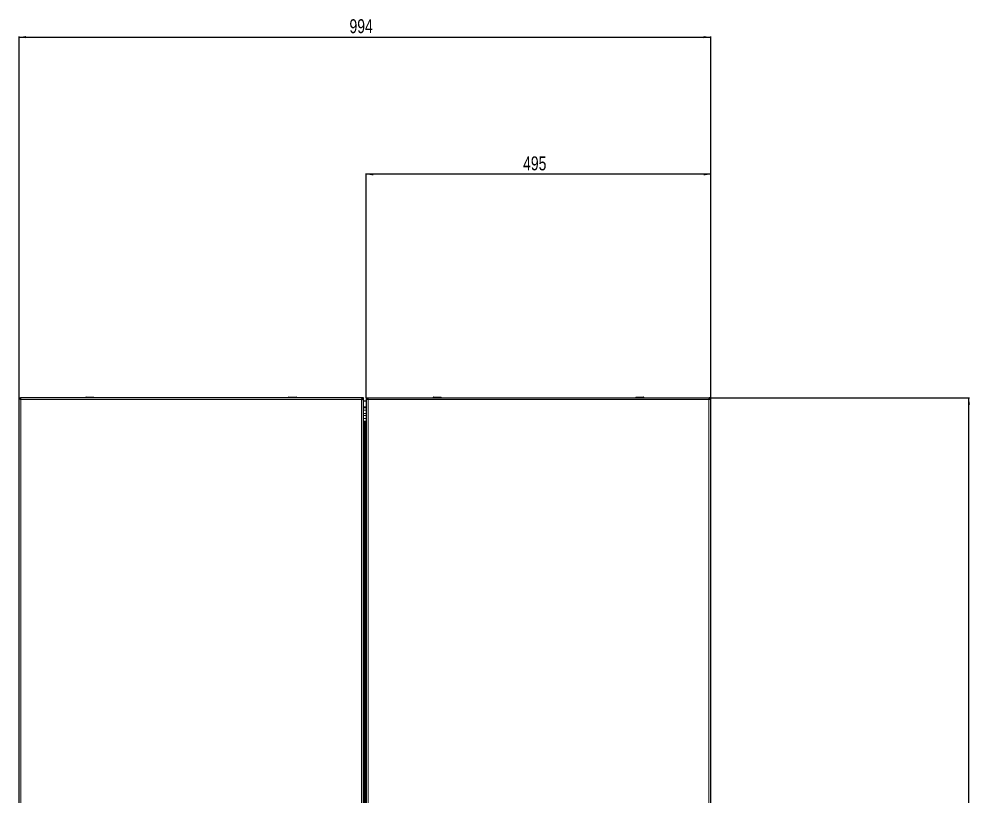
# Model space of a CAD drawing. Header units: millimetres. Extents: x -833 to 2755, y -1229 to 1219.
# Drawn here: x 1389 to 2755, y -19 to 1099 of the extents above; entities that cross this region are included whole.
import ezdxf

# ---------------------------------------------------------------- set-up
doc = ezdxf.new("R2010")
doc.units = ezdxf.units.MM
doc.layers.add('FORMAT', color=7, linetype='Continuous')
doc.styles.add('SLDTEXTSTYLE0', font='TXT', dxfattribs={"width": 0.75})
doc.dimstyles.new('SLDDIMSTYLE0', dxfattribs={"dimtxt": 20, "dimasz": 10, "dimexe": 0, "dimexo": 0.0625, "dimgap": 5, "dimtad": 2, "dimdec": 1, "dimrnd": 1e-09, "dimzin": 12, "dimdsep": 46, "dimtxsty": 'SLDTEXTSTYLE0', "dimsah": 1, "dimcen": 0.09, "dimadec": 0, "dimazin": 3, "dimtfac": 1, "dimtofl": 0, "dimtmove": 0, "dimatfit": 3, "dimfxl": 0, "dimfrac": 2, "dimtolj": 1, "dimtzin": 12, "dimarcsym": 0})

# ---------------------------------------------------------------- blocks, each defined once
blk = doc.blocks.new('_D')
at = {"layer": 'FORMAT'}
for p, q in [((2380.3, 554.4), (2754.7, 554.4)), ((2753.7, -800.6), (2753.7, 554.4)), ((2380.3, -800.6), (2754.7, -800.6))]:
    blk.add_line(p, q, dxfattribs=at)
for points in [[(2753.7, 554.4), (2752.1, 544.4), (2755.2, 544.4)], [(2753.7, -800.6), (2755.2, -790.6), (2752.1, -790.6)]]:
    blk.add_solid(points, dxfattribs=at)
at = {"layer": 'FORMAT', "insert": (2727.9, -152.7), "char_height": 20, "attachment_point": 1, "rotation": 90, "style": 'SLDTEXTSTYLE0'}
blk.add_mtext('1355', dxfattribs=at)
blk = doc.blocks.new('_D_1')
at = {"layer": 'FORMAT'}
for p, q in [((1388.6, 554.4), (1388.6, 1073.8)), ((1388.6, 1072.8), (2382.6, 1072.8)), ((2382.6, 554.4), (2382.6, 1073.8))]:
    blk.add_line(p, q, dxfattribs=at)
for points in [[(1388.6, 1072.8), (1398.6, 1071.3), (1398.6, 1074.4)], [(2382.6, 1072.8), (2372.6, 1074.4), (2372.6, 1071.3)]]:
    blk.add_solid(points, dxfattribs=at)
at = {"layer": 'FORMAT', "insert": (1863.5, 1098.6), "char_height": 20, "attachment_point": 1, "style": 'SLDTEXTSTYLE0'}
blk.add_mtext('994', dxfattribs=at)
blk = doc.blocks.new('_D_2')
at = {"layer": 'FORMAT'}
for p, q in [((1887.6, 554.4), (1887.6, 876.7)), ((2382.6, 875.7), (1887.6, 875.7)), ((2382.6, 554.4), (2382.6, 876.7))]:
    blk.add_line(p, q, dxfattribs=at)
for points in [[(1887.6, 875.7), (1897.6, 874.1), (1897.6, 877.2)], [(2382.6, 875.7), (2372.6, 877.2), (2372.6, 874.1)]]:
    blk.add_solid(points, dxfattribs=at)
at = {"layer": 'FORMAT', "insert": (2113, 901.4), "char_height": 20, "attachment_point": 1, "style": 'SLDTEXTSTYLE0'}
blk.add_mtext('495', dxfattribs=at)

msp = doc.modelspace()

# ---------------------------------------------------------------- linework, layer by layer
at = {"color": 7, "linetype": 'Continuous', "lineweight": 25}
for p, q in [((1388.62, -800.62), (1388.62, 554.38)), ((1388.62, 554.38), (1390.62, 554.38)), ((1881.32, 554.38), (1390.92, 554.38)), ((1390.92, 552.38), (1390.92, 554.38)), ((1484.87, 555.13), (1484.87, 554.38)), ((1485.12, 555.38), (1496.12, 555.38)), ((1496.37, 554.38), (1496.37, 555.13)), ((1775.87, 555.13), (1775.87, 554.38)), ((1776.12, 555.38), (1778.61, 555.38)), ((1778.61, 555.38), (1787.12, 555.38)), ((1787.37, 554.38), (1787.37, 555.13)), ((1881.32, 554.38), (1881.32, 552.38)), ((1883.62, 554.38), (1881.62, 554.38)), ((1883.62, -800.62), (1883.62, 554.38)), ((1887.62, 549.38), (1883.62, 549.38)), ((1887.62, 554.38), (1889.62, 554.38)), ((1887.62, 554.38), (1887.62, -800.62)), ((1889.92, 554.38), (2380.32, 554.38)), ((1889.92, 554.38), (1889.92, 552.67)), ((1983.87, 555.13), (1983.87, 554.38)), ((1984.12, 555.38), (1995.12, 555.38)), ((1995.37, 554.38), (1995.37, 555.13)), ((2274.87, 555.13), (2274.87, 554.38)), ((2275.12, 555.38), (2277.61, 555.38)), ((2277.61, 555.38), (2286.12, 555.38)), ((2286.37, 554.38), (2286.37, 555.13)), ((2380.32, 552.68), (2380.32, 554.38)), ((2382.62, 554.38), (2380.62, 554.38)), ((2382.62, -800.62), (2382.62, 554.38)), ((1884.16, 520.58), (1883.62, 520.58)), ((1883.75, 516.58), (1883.62, 516.58))]:
    msp.add_line(p, q, dxfattribs=at)
at = {"color": 8, "linetype": 'Continuous', "lineweight": 18}
for p, q in [((1391.22, 551.78), (1391.22, -798.02)), ((1881.02, 551.78), (1391.22, 551.78)), ((1496.37, 555.13), (1484.87, 555.13)), ((1778.48, 555.13), (1775.87, 555.13)), ((1787.37, 555.13), (1778.48, 555.13)), ((1881.02, -798.02), (1881.02, 551.78)), ((2380.02, 551.78), (1890.22, 551.78)), ((1890.22, 551.78), (1890.22, -45.78)), ((1995.37, 555.13), (1983.87, 555.13)), ((2277.48, 555.13), (2274.87, 555.13)), ((2286.37, 555.13), (2277.48, 555.13)), ((2380.02, -798.02), (2380.02, 551.78)), ((1887.62, 541.66), (1883.62, 541.66)), ((1887.62, 540.21), (1883.62, 540.21)), ((1887.62, 536.44), (1883.62, 536.44)), ((1887.62, 532.12), (1883.62, 532.12)), ((1887.62, 528.89), (1883.62, 528.89)), ((1887.62, 524.56), (1883.62, 524.56)), ((1884.63, -767.75), (1884.63, 521.51)), ((1885.11, 521.53), (1885.11, -767.77)), ((1885.68, -767.43), (1885.68, 521.2)), ((1887.02, 521.2), (1887.02, -767.43))]:
    msp.add_line(p, q, dxfattribs=at)
at = {"color": 7, "linetype": 'Continuous', "lineweight": 25}
for centre, start, end in [((1485.12, 555.13), 90, 180), ((1496.12, 555.13), 0, 90), ((1776.12, 555.13), 90, 180), ((1787.12, 555.13), 0, 90), ((1984.12, 555.13), 90, 180), ((1995.12, 555.13), 0, 90), ((2275.12, 555.13), 90, 180), ((2286.12, 555.13), 0, 90)]:
    msp.add_arc(centre, 0.25, start, end, dxfattribs=at)
for points in [[(1388.62, 554.38), (1388.66, 554.17), (1388.74, 553.73), (1389.34, 553.08), (1390.2, 552.43), (1390.88, 552), (1391.22, 551.78)], [(1390.62, 554.38), (1390.66, 553.95), (1390.74, 553.08), (1391.06, 552.22), (1391.22, 551.78)], [(1391.22, 551.78), (1391.2, 552.12), (1391.15, 552.8), (1391.07, 553.66), (1391, 554.26), (1390.95, 554.34), (1390.92, 554.38)], [(1391.22, 551.78), (1391.2, 551.86), (1391.15, 552.02), (1391.07, 552.22), (1391, 552.35), (1390.95, 552.37), (1390.92, 552.38)], [(1881.32, 554.38), (1881.3, 554.34), (1881.25, 554.26), (1881.17, 553.66), (1881.1, 552.8), (1881.05, 552.12), (1881.02, 551.78)], [(1881.02, 551.78), (1881.18, 552.22), (1881.51, 553.08), (1881.58, 553.95), (1881.62, 554.38)], [(1881.02, 551.78), (1881.36, 552), (1882.04, 552.43), (1882.9, 553.08), (1883.5, 553.73), (1883.58, 554.17), (1883.62, 554.38)], [(1881.32, 552.38), (1881.3, 552.37), (1881.25, 552.35), (1881.17, 552.22), (1881.1, 552.02), (1881.05, 551.86), (1881.02, 551.78)], [(1890.22, 551.78), (1890.2, 552.12), (1890.15, 552.8), (1890.07, 553.66), (1890, 554.26), (1889.95, 554.34), (1889.92, 554.38)], [(2380.32, 554.38), (2380.3, 554.34), (2380.25, 554.26), (2380.17, 553.66), (2380.1, 552.8), (2380.05, 552.12), (2380.02, 551.78)]]:
    msp.add_open_spline(points, degree=3, dxfattribs=at)
for points, knots in [([(1887.62, 554.38), (1887.65, 554.2), (1887.71, 553.79), (1888.25, 553.16), (1889.12, 552.48), (1889.84, 552.02), (1890.22, 551.78)], [0, 0, 0, 0, 0.2135062, 0.4683221, 0.7232409, 1, 1, 1, 1]), ([(1889.62, 554.38), (1889.65, 554), (1889.69, 553.38), (1889.96, 552.52), (1890.13, 552.03), (1890.22, 551.78)], [0, 0, 0, 0, 0.4375, 0.7156903, 1, 1, 1, 1]), ([(2380.02, 551.78), (2380.16, 552.16), (2380.38, 552.78), (2380.59, 553.65), (2380.61, 554.14), (2380.62, 554.38)], [0, 0, 0, 0, 0.4375, 0.7156903, 1, 1, 1, 1]), ([(2380.02, 551.78), (2380.31, 551.96), (2380.94, 552.37), (2381.8, 552.99), (2382.48, 553.68), (2382.57, 554.14), (2382.62, 554.38)], [0, 0, 0, 0, 0.2113527, 0.4661677, 0.7210903, 1, 1, 1, 1])]:
    msp.add_open_spline(points, degree=3, knots=knots, dxfattribs=at)

# ---------------------------------------------------------------- dimensions: what is measured, and where the dimension line sits
at = {"layer": 'FORMAT'}
for base, p1, p2, picture, middle in [((2382.62, 1072.83), (1388.62, 554.38), (2382.62, 554.38), '_D_1', (1885.62, 1072.83)), ((1887.62, 875.66), (2382.62, 554.38), (1887.62, 554.38), '_D_2', (2135.12, 875.66))]:
    dim = msp.add_linear_dim(base=base, p1=p1, p2=p2, dimstyle='SLDDIMSTYLE0', dxfattribs=at)
    dim.commit()
    dim.dimension.update_dxf_attribs({"geometry": picture, "text_midpoint": middle, "dimtype": 160})
dim = msp.add_linear_dim(base=(2753.66, 554.38), p1=(2380.32, -800.62), p2=(2380.32, 554.38), angle=90, dimstyle='SLDDIMSTYLE0', dxfattribs=at)
dim.commit()
dim.dimension.update_dxf_attribs({"geometry": '_D', "text_midpoint": (2753.66, -123.12), "dimtype": 160})

doc.saveas('drawing.dxf')
